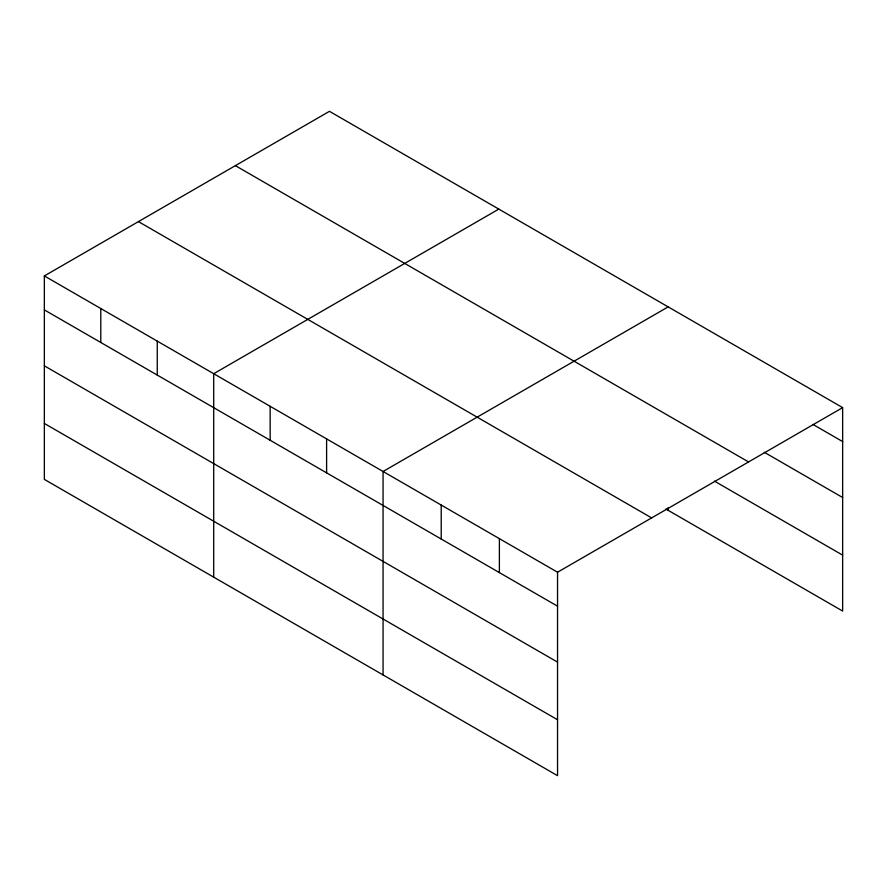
<?xml version="1.0" encoding="UTF-8"?>
<svg xmlns="http://www.w3.org/2000/svg" width="887" height="887" viewBox="0 0 887 887"><rect width="100%" height="100%" fill="white"/><g stroke="black" fill="none" stroke-linecap="round" stroke-linejoin="round"><path stroke-width="1.33" d="M44.35 275.935L557.546 572.226L557.546 775.67L44.35 479.379L44.35 275.935L329.454 111.33L842.65 407.621L842.65 611.065L665.815 508.972M498.816 209.099L213.7 373.704L213.7 577.16M668.166 306.88L383.062 471.485L383.062 674.929M557.546 572.226L842.65 407.621M812.98 424.452L842.65 441.582M764.306 452.281L842.65 497.518M235.377 165.647L748.561 461.939M714.456 481.131L842.65 555.14M138.439 221.617L651.623 517.897M44.35 309.896L557.546 606.187M44.35 365.832L557.546 662.123M44.35 423.454L557.546 719.745M668.166 507.597L668.166 510.324M499.381 538.642L499.381 572.614M441.216 505.058L441.216 539.03M326.604 438.888L326.604 472.86M270.158 406.301L270.158 440.262M157.254 341.118L157.254 375.079M100.796 308.521L100.796 342.493"/></g></svg>
